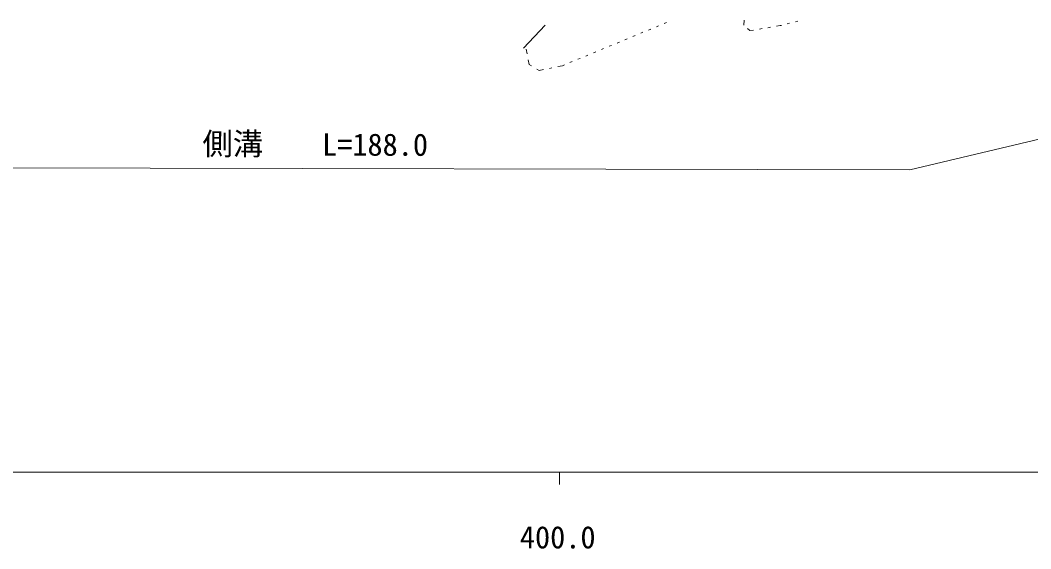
# Model space of a CAD drawing. Units: millimetres, scale not verified. Extents: x 40000 to 680000, y 20000 to 380000.
# Drawn here: x 423602 to 506782, y 198715 to 242170 of the extents above; entities that cross this region are included whole.
import ezdxf
from ezdxf.enums import TextEntityAlignment as Align

# ---------------------------------------------------------------- set-up
doc = ezdxf.new("R2010")
doc.units = ezdxf.units.MM
doc.header["$LTSCALE"] = 1000
for name, color, linetype, lineweight in [('M-BGD', 7, 'Continuous', 13), ('M-STR-HTXT', 7, 'Continuous', 13), ('M-TTL-BAND', 7, 'Continuous', 13)]:
    doc.layers.add(name, color=color, linetype=linetype, lineweight=lineweight)
doc.styles.add('ＭＳ ゴシック', font='')
doc.styles.get('ＭＳ ゴシック').set_extended_font_data('MS Gothic')

msp = doc.modelspace()

# ---------------------------------------------------------------- linework, layer by layer
at = {"layer": 'M-BGD'}
for p, q in [((483171, 241759), (483181, 242169)), ((487612, 242095), (487418, 242045)), ((466806, 241752), (465031, 239874)), ((475321, 241366), (475506, 241443)), ((475968, 241634), (476153, 241711)), ((476615, 241902), (476799, 241979)), ((483657, 241312), (483454, 241487)), ((483968, 241363), (483657, 241312)), ((484659, 241477), (484461, 241445)), ((485349, 241591), (485152, 241558)), ((486153, 241723), (485843, 241672)), ((486255, 241749), (486153, 241723)), ((486934, 241922), (486740, 241873)), ((473381, 240563), (473566, 240639)), ((474028, 240831), (474213, 240907)), ((474675, 241099), (474859, 241175)), ((465253, 239802), (465326, 239411)), ((470794, 239491), (470979, 239568)), ((471441, 239759), (471626, 239836)), ((472088, 240027), (472273, 240104)), ((472734, 240295), (472919, 240371)), ((465416, 238919), (465488, 238527)), ((468854, 238688), (469039, 238764)), ((469501, 238955), (469686, 239032)), ((470148, 239223), (470332, 239300)), ((465488, 238527), (465684, 238411)), ((466115, 238156), (466311, 238040)), ((466311, 238040), (466679, 238115)), ((467169, 238214), (467365, 238253)), ((467855, 238352), (468224, 238426)), ((468224, 238426), (468392, 238496))]:
    msp.add_line(p, q, dxfattribs=at)
at = {"layer": 'M-STR-HTXT'}
for p in [(553878, 243511), (407760, 230055)]:
    msp.add_line(p, (496835, 229857), dxfattribs=at)
at = {"layer": 'M-TTL-BAND'}
for p, q in [((40000, 205000), (579000, 205000)), ((468000, 205000), (468000, 204000))]:
    msp.add_line(p, q, dxfattribs=at)

# ---------------------------------------------------------------- texts
at = {"layer": 'M-STR-HTXT', "style": 'ＭＳ ゴシック'}
for s, p in [('側溝', (438599, 230551)), ('L=188.0', (448443, 230489))]:
    msp.add_text(s, height=1832, rotation=359.873, dxfattribs=at).set_placement(p, align=Align.BOTTOM_LEFT)
at = {"layer": 'M-TTL-BAND', "style": 'ＭＳ ゴシック'}
msp.add_text('400.0', height=1833, dxfattribs=at).set_placement((467844, 198195), align=Align.BOTTOM_CENTER)

doc.saveas('drawing.dxf')
